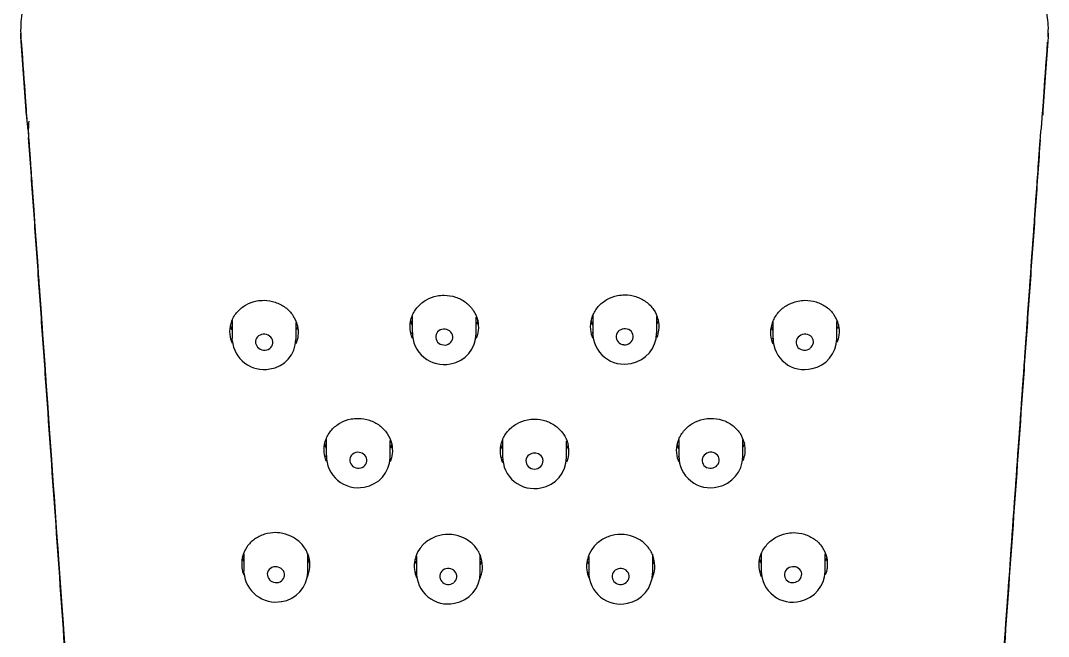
# Model space of a CAD drawing. Header units: millimetres. Extents: x -60 to 7633, y -2614 to 2146.
# Drawn here: x 1334.15 to 1382.34, y -786.14 to -757.26 of the extents above; entities that cross this region are included whole.
import ezdxf

# ---------------------------------------------------------------- set-up
doc = ezdxf.new("R2010")
doc.units = ezdxf.units.MM
doc.layers.get('0').update_dxf_attribs({"color": 250})

msp = doc.modelspace()

# ---------------------------------------------------------------- linework, layer by layer
at = {"linetype": 'Continuous'}
for p, q in [((1334.159, -757.861), (1334.175, -758.082)), ((1382.33, -757.981), (1382.338, -757.861)), ((1334.427, -761.713), (1334.167, -758.029)), ((1334.421, -761.601), (1334.427, -761.713)), ((1382.07, -761.713), (1382.077, -761.601)), ((1344.07, -771.334), (1344.07, -772.175)), ((1347.07, -772.203), (1347.07, -771.419)), ((1352.517, -771.109), (1352.517, -771.948)), ((1355.517, -771.956), (1355.517, -771.168)), ((1360.978, -771.061), (1360.978, -771.939)), ((1363.978, -771.931), (1363.978, -771.14)), ((1369.428, -771.369), (1369.428, -772.202)), ((1372.428, -772.175), (1372.428, -771.38)), ((1345.172, -772.297), (1345.17, -772.311)), ((1348.485, -776.876), (1348.485, -777.718)), ((1351.485, -777.737), (1351.485, -776.951)), ((1356.749, -776.883), (1356.749, -777.766)), ((1359.749, -777.766), (1359.749, -776.976)), ((1365.013, -776.902), (1365.013, -777.737)), ((1368.013, -777.718), (1368.013, -776.923)), ((1349.587, -777.83), (1349.586, -777.847)), ((1344.621, -782.274), (1344.621, -783.072)), ((1347.621, -783.106), (1347.621, -782.272)), ((1352.709, -782.378), (1352.709, -783.172)), ((1355.709, -783.181), (1355.709, -782.305)), ((1360.789, -782.392), (1360.789, -783.181)), ((1363.789, -783.171), (1363.789, -782.285)), ((1368.877, -782.272), (1368.877, -783.106)), ((1371.877, -783.073), (1371.877, -782.274)), ((1353.812, -783.278), (1353.81, -783.297))]:
    msp.add_line(p, q, dxfattribs=at)
for centre, radius, start, end in [((1338.967, -762.391), 4.449, 174.6228, 184.8704), ((1345.56, -772.391), 0.421, 83.1658, 125.868), ((1345.561, -772.409), 0.439, 42.5343, 83.618), ((1354.001, -771.911), 1.478, 178.903, 281.9015), ((1353.983, -772.103), 0.367, 126.8484, 173.3696), ((1354.013, -772.147), 0.42, 83.8178, 126.4946), ((1354.015, -772.145), 0.418, 41.4705, 84.0704), ((1354.076, -771.941), 1.435, 279.2023, 0.1316), ((1354.054, -772.108), 0.364, 354.5186, 41.1428), ((1362.454, -771.904), 1.47, 178.9971, 283.0617), ((1362.453, -772.098), 0.378, 127.1091, 172.4997), ((1362.482, -772.138), 0.427, 84.9379, 126.9971), ((1362.486, -772.118), 0.407, 41.5656, 85.163), ((1362.527, -771.913), 1.446, 280.319, 359.4784), ((1362.52, -772.082), 0.357, 353.5742, 40.9692), ((1370.938, -772.415), 0.445, 85.865, 126.6117), ((1370.944, -772.372), 0.402, 41.9727, 86.2409), ((1345.567, -772.125), 1.498, 185.6025, 280.2856), ((1345.542, -772.326), 0.372, 177.6907, 222.4053), ((1345.524, -772.334), 0.354, 126.4707, 173.8567), ((1345.639, -772.187), 1.426, 277.9093, 358.7628), ((1345.629, -772.354), 0.353, 306.338, 354.7168), ((1345.612, -772.362), 0.37, 356.0959, 42.4826), ((1353.981, -772.095), 0.364, 174.5308, 221.1606), ((1354.02, -772.058), 0.418, 221.4529, 264.0474), ((1354.022, -772.055), 0.421, 263.8858, 306.3708), ((1354.053, -772.101), 0.366, 306.7189, 353.4413), ((1362.434, -772.089), 0.357, 173.599, 220.9477), ((1362.469, -772.053), 0.407, 221.5627, 265.1185), ((1362.471, -772.032), 0.429, 265.015, 306.8843), ((1362.502, -772.074), 0.376, 306.9909, 352.5896), ((1370.894, -772.166), 1.461, 179.5117, 284.4401), ((1370.864, -772.357), 0.348, 172.188, 220.934), ((1370.903, -772.371), 0.389, 126.4098, 170.971), ((1370.94, -772.317), 0.389, 306.3667, 350.972), ((1370.981, -772.331), 0.347, 352.0851, 40.9936), ((1370.965, -772.15), 1.46, 281.5936, 358.5596), ((1345.591, -772.28), 0.439, 222.5009, 263.5482), ((1345.591, -772.296), 0.422, 263.2302, 305.7606), ((1370.901, -772.315), 0.403, 221.9864, 266.1115), ((1370.905, -772.272), 0.447, 265.9506, 306.5241), ((1349.975, -777.682), 1.484, 178.8887, 281.0723), ((1349.947, -777.876), 0.362, 126.6327, 172.6687), ((1349.978, -777.924), 0.419, 83.4507, 126.1522), ((1349.979, -777.931), 0.426, 41.8032, 83.7821), ((1350.047, -777.721), 1.433, 278.573, 358.5842), ((1350.023, -777.89), 0.367, 355.0562, 41.5975), ((1358.23, -777.732), 1.474, 178.8628, 282.4868), ((1358.208, -777.914), 0.36, 125.6969, 225.5256), ((1358.249, -777.963), 0.423, 54.5123, 126.2207), ((1358.289, -777.914), 0.36, 313.7968, 55.1078), ((1358.301, -777.75), 1.442, 279.8644, 359.839), ((1366.484, -777.703), 1.465, 179.1956, 283.896), ((1366.489, -777.898), 0.383, 126.8981, 171.9495), ((1366.52, -777.939), 0.434, 85.3956, 126.9176), ((1366.524, -777.909), 0.404, 41.793, 85.669), ((1366.559, -777.871), 0.353, 353.0435, 41.0333), ((1366.553, -777.697), 1.456, 281.1968, 358.9592), ((1349.954, -777.867), 0.368, 176.8887, 221.5385), ((1349.995, -777.828), 0.426, 221.7767, 263.7428), ((1349.997, -777.833), 0.421, 263.5195, 306.0317), ((1350.03, -777.883), 0.361, 306.4709, 353.8704), ((1358.249, -777.868), 0.421, 225.9748, 313.4024), ((1366.461, -777.887), 0.354, 173.0965, 221.0032), ((1366.496, -777.849), 0.405, 221.7907, 265.5994), ((1366.499, -777.818), 0.435, 265.4759, 306.8169), ((1366.531, -777.861), 0.382, 306.8145, 351.9988), ((1346.077, -783.234), 0.356, 126.3721, 174.2808), ((1346.112, -783.288), 0.42, 83.2355, 125.8559), ((1346.114, -783.303), 0.435, 42.3089, 83.6757), ((1346.162, -783.258), 0.369, 355.6456, 42.2101), ((1354.177, -783.328), 0.369, 126.8372, 172.225), ((1354.205, -783.37), 0.42, 83.8471, 126.4731), ((1354.208, -783.368), 0.417, 41.4216, 84.1057), ((1362.264, -783.337), 0.378, 127.0956, 172.5954), ((1362.293, -783.376), 0.426, 84.8617, 126.9677), ((1362.296, -783.358), 0.407, 41.5721, 85.0842), ((1370.342, -783.072), 1.46, 179.7438, 284.9464), ((1370.353, -783.267), 0.388, 126.5009, 171.3322), ((1370.386, -783.31), 0.442, 85.7093, 126.6544), ((1370.391, -783.271), 0.402, 42.025, 86.055), ((1370.427, -783.231), 0.349, 352.4478, 41.0967), ((1346.123, -783.025), 1.502, 185.0419, 279.8329), ((1346.092, -783.226), 0.37, 175.7173, 222.1779), ((1346.139, -783.182), 0.435, 222.2606, 263.6195), ((1346.14, -783.196), 0.422, 263.3204, 305.7448), ((1346.191, -783.093), 1.425, 277.6298, 358.9663), ((1346.176, -783.251), 0.356, 306.2588, 354.3163), ((1354.196, -783.138), 1.48, 178.7779, 281.754), ((1354.175, -783.319), 0.366, 176.6065, 221.0277), ((1354.244, -783.324), 0.367, 306.6729, 353.3123), ((1354.266, -783.168), 1.437, 279.2524, 0.24), ((1354.246, -783.331), 0.364, 354.3631, 41.0892), ((1362.265, -783.149), 1.471, 178.9239, 283.2228), ((1362.246, -783.328), 0.359, 173.6976, 220.9767), ((1362.313, -783.314), 0.377, 306.995, 352.6552), ((1362.33, -783.323), 0.358, 353.6568, 40.9822), ((1362.333, -783.154), 1.451, 280.6671, 359.4226), ((1370.316, -783.254), 0.35, 172.5347, 221.0776), ((1370.352, -783.214), 0.403, 222.0149, 265.9713), ((1370.356, -783.174), 0.443, 265.8039, 306.5812), ((1370.39, -783.218), 0.388, 306.4716, 351.32), ((1370.406, -783.047), 1.469, 282.2669, 358.2785), ((1354.212, -783.284), 0.417, 221.3935, 264.081), ((1354.213, -783.28), 0.421, 263.9311, 306.35), ((1362.28, -783.293), 0.407, 221.5606, 265.0394), ((1362.283, -783.273), 0.427, 264.9373, 306.8627)]:
    msp.add_arc(centre, radius, start, end, dxfattribs=at)
msp.add_ellipse((1334.83, -762.734), major_axis=(0.299, 0.021), ratio=0.387193, start_param=3.031299, end_param=3.263786, dxfattribs=at)
for points, knots in [([(1382.329, -758.031), (1382.337, -757.826), (1382.348, -757.514), (1382.3, -757.05), (1382.236, -756.693), (1382.164, -756.396), (1382.045, -755.997), (1381.842, -755.472), (1381.503, -754.831), (1381.065, -754.203), (1380.579, -753.683), (1380.085, -753.291), (1379.644, -753.02), (1379.121, -752.779), (1378.478, -752.571), (1377.674, -752.39), (1376.768, -752.246), (1375.764, -752.102), (1374.696, -751.963), (1373.606, -751.835), (1371.911, -751.656), (1369.644, -751.456), (1366.816, -751.259), (1364.039, -751.123), (1361.278, -751.04), (1358.518, -751.01), (1355.763, -751.03), (1353.002, -751.103), (1350.221, -751.229), (1347.389, -751.413), (1345.13, -751.607), (1343.447, -751.779), (1342.364, -751.899), (1341.277, -752.03), (1340.227, -752.173), (1339.249, -752.319), (1338.373, -752.482), (1337.695, -752.669), (1337.178, -752.867), (1336.767, -753.068), (1336.279, -753.382), (1335.758, -753.834), (1335.319, -754.359), (1335.003, -754.836), (1334.786, -755.226), (1334.634, -755.548), (1334.513, -755.843), (1334.408, -756.142), (1334.301, -756.513), (1334.21, -756.955), (1334.15, -757.482), (1334.16, -757.82), (1334.167, -758.032)], [0, 0, 0, 0, 0.011391, 0.020714, 0.028051, 0.034261, 0.040201, 0.05415, 0.06878, 0.083777, 0.099075, 0.109395, 0.118878, 0.127297, 0.140375, 0.15483, 0.170971, 0.18899, 0.208623, 0.228086, 0.247206, 0.299026, 0.34875, 0.397531, 0.446453, 0.495268, 0.543897, 0.592546, 0.64173, 0.691515, 0.74302, 0.761979, 0.781233, 0.800782, 0.820039, 0.837451, 0.853212, 0.867253, 0.874735, 0.882883, 0.891901, 0.906566, 0.92149, 0.93133, 0.940196, 0.948087, 0.953098, 0.959538, 0.967416, 0.976789, 0.987657, 1, 1, 1, 1]), ([(1382.33, -758.032), (1382.291, -758.59), (1382.209, -759.745), (1382.123, -760.973), (1382.075, -761.641), (1382.07, -761.713)], [0, 0, 0, 0, 0.455439, 0.941918, 1, 1, 1, 1]), ([(1334.427, -761.713), (1334.433, -761.801), (1334.442, -761.894), (1334.463, -762.091), (1334.475, -762.195), (1334.498, -762.403), (1334.51, -762.51), (1334.53, -762.719), (1334.539, -762.821), (1334.546, -762.919)], [0, 0, 0, 0, 0.25, 0.25, 0.5, 0.5, 0.75, 0.75, 1, 1, 1, 1]), ([(1381.952, -762.92), (1381.959, -762.821), (1381.968, -762.72), (1381.988, -762.511), (1381.999, -762.404), (1382.019, -762.231), (1382.026, -762.162), (1382.034, -762.095)], [0, 0, 0, 0, 0.25, 0.25, 0.5, 0.5, 0.6650168, 0.6650168, 0.6650168, 0.6650168]), ([(1339.206, -828.649), (1339.198, -828.539), (1339.19, -828.429), (1339.143, -827.759), (1339.083, -826.918), (1339.024, -826.079), (1338.984, -825.519), (1338.964, -825.24), (1338.865, -823.842), (1338.786, -822.726), (1338.549, -819.383), (1338.392, -817.161), (1338.077, -812.73), (1337.92, -810.52), (1337.685, -807.215), (1337.567, -805.564), (1337.45, -803.917), (1337.372, -802.819), (1337.333, -802.27), (1337.138, -799.529), (1336.905, -796.248), (1336.673, -792.978), (1336.557, -791.345), (1336.518, -790.801), (1336.441, -789.713), (1336.248, -786.995), (1336.056, -784.285), (1335.749, -779.957), (1335.519, -776.717), (1335.291, -773.485), (1335.138, -771.332), (1335.062, -770.257), (1334.911, -768.107), (1334.835, -767.033), (1334.683, -764.886), (1334.608, -763.814), (1334.532, -762.742)], [0.6859691, 0.6859691, 0.6859691, 0.6859691, 0.6875, 0.6875, 0.6953125, 0.6992188, 0.6992188, 0.703125, 0.703125, 0.71875, 0.71875, 0.75, 0.75, 0.78125, 0.78125, 0.796875, 0.8046875, 0.8046875, 0.8125, 0.8125, 0.84375, 0.859375, 0.859375, 0.8671875, 0.8671875, 0.875, 0.90625, 0.90625, 0.9375, 0.953125, 0.953125, 0.96875, 0.96875, 0.984375, 0.984375, 1, 1, 1, 1]), ([(1334.542, -762.881), (1334.573, -763.313), (1334.625, -764.05), (1334.707, -765.211), (1334.78, -766.244), (1334.843, -767.148), (1334.897, -767.912), (1334.944, -768.568), (1334.986, -769.163), (1335.027, -769.749), (1335.106, -770.863), (1335.222, -772.51), (1335.509, -776.562), (1335.91, -782.227), (1336.428, -789.521), (1336.911, -796.315), (1337.379, -802.89), (1337.83, -809.237), (1338.286, -815.638), (1338.74, -822.042), (1339.06, -826.55), (1339.209, -828.656), (1339.209, -828.665)], [0.0015909, 0.0015909, 0.0015909, 0.0015909, 0.0202619, 0.0384188, 0.0544708, 0.0684181, 0.0802608, 0.0898664, 0.0987998, 0.1078382, 0.1169815, 0.1503843, 0.1840266, 0.3041776, 0.4114569, 0.51874, 0.6145278, 0.7103176, 0.8061038, 0.9018928, 0.9996462, 1, 1, 1, 1]), ([(1334.546, -762.919), (1335.15, -771.487), (1335.759, -780.1), (1336.992, -797.466), (1337.615, -806.222), (1338.873, -823.937), (1339.508, -832.89), (1340.581, -848.283), (1341.019, -854.656), (1341.448, -861.064)], [0, 0, 0, 0, 0.125, 0.125, 0.25, 0.25, 0.375, 0.375, 0.4622344, 0.4622344, 0.4622344, 0.4622344]), ([(1375.239, -858.246), (1375.607, -852.786), (1375.982, -847.352), (1376.99, -832.887), (1377.625, -823.929), (1378.883, -806.216), (1379.506, -797.462), (1380.738, -780.097), (1381.348, -771.486), (1381.952, -762.92)], [0.55057, 0.55057, 0.55057, 0.55057, 0.625, 0.625, 0.75, 0.75, 0.875, 0.875, 1, 1, 1, 1]), ([(1381.957, -762.861), (1381.884, -763.893), (1381.811, -764.926), (1381.663, -767.034), (1381.587, -768.108), (1381.435, -770.258), (1381.359, -771.333), (1381.207, -773.486), (1380.978, -776.719), (1380.749, -779.959), (1380.442, -784.288), (1380.288, -786.456), (1380.095, -789.173), (1380.057, -789.716), (1379.979, -790.804), (1379.941, -791.348), (1379.825, -792.982), (1379.592, -796.252), (1379.359, -799.534), (1379.164, -802.275), (1379.125, -802.824), (1379.047, -803.922), (1378.93, -805.569), (1378.656, -809.421), (1378.42, -812.736), (1378.217, -815.598), (1378.171, -816.245), (1378.125, -816.893)], [0.0005755, 0.0005755, 0.0005755, 0.0005755, 0.015625, 0.015625, 0.03125, 0.03125, 0.046875, 0.046875, 0.0625, 0.09375, 0.09375, 0.125, 0.125, 0.1328125, 0.1328125, 0.140625, 0.140625, 0.15625, 0.1875, 0.1875, 0.1953125, 0.1953125, 0.203125, 0.21875, 0.25, 0.25, 0.2591184, 0.2591184, 0.2591184, 0.2591184]), ([(1379.78, -793.589), (1379.782, -793.563), (1379.973, -790.877), (1380.316, -786.052), (1380.769, -779.658), (1381.045, -775.764), (1381.206, -773.483), (1381.254, -772.805), (1381.301, -772.145), (1381.346, -771.507), (1381.389, -770.893), (1381.433, -770.271), (1381.481, -769.598), (1381.536, -768.817), (1381.601, -767.9), (1381.677, -766.83), (1381.762, -765.616), (1381.858, -764.255), (1381.919, -763.392), (1381.955, -762.884)], [0, 0, 0, 0, 0.0022463, 0.2720464, 0.4501123, 0.6281756, 0.6505607, 0.6727839, 0.694299, 0.7150615, 0.7350714, 0.7543287, 0.7758942, 0.8008432, 0.8307526, 0.8656228, 0.9054538, 0.9502462, 0.9965596, 0.9965596, 0.9965596, 0.9965596]), ([(1344.082, -772.39), (1344.073, -772.37), (1344.065, -772.349), (1344.057, -772.329), (1343.999, -772.171), (1343.969, -772.003), (1343.97, -771.837), (1343.97, -771.671), (1344.002, -771.503), (1344.061, -771.348), (1344.121, -771.191), (1344.211, -771.043), (1344.324, -770.915), (1344.437, -770.786), (1344.576, -770.675), (1344.73, -770.589), (1344.883, -770.504), (1345.055, -770.442), (1345.231, -770.409), (1345.342, -770.388), (1345.456, -770.378), (1345.57, -770.38)], [0.6897077, 0.6897077, 0.6897077, 0.6897077, 0.696731, 0.696731, 0.696731, 0.7501987, 0.7501987, 0.7501987, 0.8039722, 0.8039722, 0.8039722, 0.8580459, 0.8580459, 0.8580459, 0.9122458, 0.9122458, 0.9122458, 0.9663175, 0.9663175, 0.9663175, 1, 1, 1, 1]), ([(1345.57, -770.38), (1345.748, -770.382), (1345.928, -770.413), (1346.097, -770.469), (1346.265, -770.526), (1346.425, -770.61), (1346.565, -770.715), (1346.704, -770.819), (1346.827, -770.947), (1346.922, -771.088), (1347.017, -771.229), (1347.088, -771.387), (1347.128, -771.549), (1347.169, -771.711), (1347.18, -771.882), (1347.16, -772.047), (1347.146, -772.174), (1347.113, -772.3), (1347.063, -772.419)], [0, 0, 0, 0, 0.0532881, 0.0532881, 0.0532881, 0.1065789, 0.1065789, 0.1065789, 0.1598457, 0.1598457, 0.1598457, 0.2132611, 0.2132611, 0.2132611, 0.2669297, 0.2669297, 0.2669297, 0.3081575, 0.3081575, 0.3081575, 0.3081575]), ([(1352.53, -772.172), (1352.521, -772.15), (1352.512, -772.128), (1352.504, -772.106), (1352.445, -771.948), (1352.416, -771.779), (1352.417, -771.612), (1352.418, -771.445), (1352.45, -771.276), (1352.511, -771.119), (1352.571, -770.962), (1352.662, -770.813), (1352.776, -770.683), (1352.889, -770.554), (1353.029, -770.442), (1353.182, -770.355), (1353.335, -770.269), (1353.507, -770.206), (1353.682, -770.171), (1353.792, -770.15), (1353.905, -770.139), (1354.017, -770.14)], [0.6896624, 0.6896624, 0.6896624, 0.6896624, 0.6972601, 0.6972601, 0.6972601, 0.7509968, 0.7509968, 0.7509968, 0.8049221, 0.8049221, 0.8049221, 0.8589496, 0.8589496, 0.8589496, 0.9129285, 0.9129285, 0.9129285, 0.9667192, 0.9667192, 0.9667192, 1, 1, 1, 1]), ([(1354.017, -770.14), (1354.195, -770.141), (1354.376, -770.17), (1354.544, -770.225), (1354.713, -770.28), (1354.873, -770.363), (1355.013, -770.467), (1355.152, -770.571), (1355.275, -770.698), (1355.37, -770.839), (1355.465, -770.98), (1355.536, -771.138), (1355.576, -771.3), (1355.616, -771.463), (1355.627, -771.634), (1355.607, -771.8), (1355.592, -771.923), (1355.56, -772.046), (1355.513, -772.162)], [0, 0, 0, 0, 0.0533933, 0.0533933, 0.0533933, 0.1067824, 0.1067824, 0.1067824, 0.1602413, 0.1602413, 0.1602413, 0.2138991, 0.2138991, 0.2138991, 0.2677634, 0.2677634, 0.2677634, 0.3077214, 0.3077214, 0.3077214, 0.3077214]), ([(1360.992, -772.17), (1360.982, -772.147), (1360.972, -772.123), (1360.964, -772.1), (1360.906, -771.942), (1360.876, -771.772), (1360.878, -771.605), (1360.88, -771.438), (1360.912, -771.268), (1360.974, -771.111), (1361.035, -770.953), (1361.126, -770.803), (1361.24, -770.673), (1361.354, -770.544), (1361.493, -770.431), (1361.647, -770.343), (1361.8, -770.256), (1361.971, -770.193), (1362.146, -770.157), (1362.255, -770.136), (1362.367, -770.124), (1362.478, -770.124)], [0.6897033, 0.6897033, 0.6897033, 0.6897033, 0.6977258, 0.6977258, 0.6977258, 0.7516295, 0.7516295, 0.7516295, 0.8056242, 0.8056242, 0.8056242, 0.85959, 0.85959, 0.85959, 0.9134036, 0.9134036, 0.9134036, 0.9670006, 0.9670006, 0.9670006, 1, 1, 1, 1]), ([(1362.478, -770.124), (1362.657, -770.123), (1362.838, -770.151), (1363.006, -770.205), (1363.175, -770.259), (1363.335, -770.341), (1363.475, -770.444), (1363.614, -770.547), (1363.737, -770.673), (1363.832, -770.813), (1363.927, -770.954), (1363.998, -771.112), (1364.038, -771.274), (1364.078, -771.437), (1364.088, -771.609), (1364.067, -771.775), (1364.053, -771.895), (1364.022, -772.014), (1363.976, -772.128)], [0, 0, 0, 0, 0.0534844, 0.0534844, 0.0534844, 0.1069596, 0.1069596, 0.1069596, 0.1605768, 0.1605768, 0.1605768, 0.2144275, 0.2144275, 0.2144275, 0.2684346, 0.2684346, 0.2684346, 0.3072508, 0.3072508, 0.3072508, 0.3072508]), ([(1369.442, -772.436), (1369.431, -772.412), (1369.421, -772.387), (1369.412, -772.363), (1369.355, -772.205), (1369.326, -772.035), (1369.328, -771.868), (1369.33, -771.7), (1369.364, -771.531), (1369.426, -771.373), (1369.488, -771.215), (1369.58, -771.065), (1369.694, -770.935), (1369.808, -770.805), (1369.948, -770.692), (1370.101, -770.604), (1370.254, -770.516), (1370.425, -770.452), (1370.599, -770.416), (1370.707, -770.393), (1370.818, -770.381), (1370.928, -770.38)], [0.6899514, 0.6899514, 0.6899514, 0.6899514, 0.6984352, 0.6984352, 0.6984352, 0.7525161, 0.7525161, 0.7525161, 0.806553, 0.806553, 0.806553, 0.8604078, 0.8604078, 0.8604078, 0.9140011, 0.9140011, 0.9140011, 0.9673574, 0.9673574, 0.9673574, 1, 1, 1, 1]), ([(1370.928, -770.38), (1371.107, -770.377), (1371.288, -770.404), (1371.457, -770.456), (1371.626, -770.509), (1371.786, -770.589), (1371.926, -770.69), (1372.066, -770.792), (1372.188, -770.917), (1372.283, -771.057), (1372.379, -771.197), (1372.449, -771.354), (1372.489, -771.517), (1372.528, -771.679), (1372.538, -771.851), (1372.516, -772.018), (1372.502, -772.133), (1372.472, -772.247), (1372.429, -772.357)], [0, 0, 0, 0, 0.0536255, 0.0536255, 0.0536255, 0.1072346, 0.1072346, 0.1072346, 0.1610871, 0.1610871, 0.1610871, 0.2152147, 0.2152147, 0.2152147, 0.2694048, 0.2694048, 0.2694048, 0.3066225, 0.3066225, 0.3066225, 0.3066225]), ([(1348.472, -777.874), (1348.414, -777.716), (1348.384, -777.546), (1348.385, -777.38), (1348.386, -777.213), (1348.418, -777.044), (1348.478, -776.888), (1348.538, -776.731), (1348.629, -776.582), (1348.742, -776.453), (1348.855, -776.324), (1348.994, -776.212), (1349.148, -776.126), (1349.301, -776.04), (1349.472, -775.977), (1349.648, -775.944), (1349.758, -775.923), (1349.872, -775.912), (1349.985, -775.914)], [0.6971184, 0.6971184, 0.6971184, 0.6971184, 0.7507039, 0.7507039, 0.7507039, 0.8045083, 0.8045083, 0.8045083, 0.8585031, 0.8585031, 0.8585031, 0.9125534, 0.9125534, 0.9125534, 0.9664839, 0.9664839, 0.9664839, 1, 1, 1, 1]), ([(1349.985, -775.914), (1350.163, -775.915), (1350.344, -775.945), (1350.512, -776.002), (1350.681, -776.058), (1350.841, -776.142), (1350.981, -776.247), (1351.12, -776.351), (1351.243, -776.48), (1351.338, -776.621), (1351.433, -776.762), (1351.504, -776.921), (1351.544, -777.083), (1351.584, -777.246), (1351.595, -777.418), (1351.575, -777.584), (1351.56, -777.709), (1351.528, -777.834), (1351.479, -777.952)], [0, 0, 0, 0, 0.0533859, 0.0533859, 0.0533859, 0.1067721, 0.1067721, 0.1067721, 0.1601645, 0.1601645, 0.1601645, 0.2136988, 0.2136988, 0.2136988, 0.2674339, 0.2674339, 0.2674339, 0.3080955, 0.3080955, 0.3080955, 0.3080955]), ([(1356.762, -777.996), (1356.753, -777.973), (1356.743, -777.949), (1356.735, -777.926), (1356.677, -777.768), (1356.647, -777.598), (1356.649, -777.431), (1356.65, -777.263), (1356.683, -777.093), (1356.744, -776.936), (1356.805, -776.778), (1356.896, -776.628), (1357.01, -776.499), (1357.123, -776.369), (1357.262, -776.256), (1357.416, -776.169), (1357.569, -776.082), (1357.74, -776.018), (1357.915, -775.984), (1358.025, -775.962), (1358.137, -775.951), (1358.249, -775.951)], [0.6896688, 0.6896688, 0.6896688, 0.6896688, 0.6975961, 0.6975961, 0.6975961, 0.7513942, 0.7513942, 0.7513942, 0.8053113, 0.8053113, 0.8053113, 0.8592629, 0.8592629, 0.8592629, 0.9131324, 0.9131324, 0.9131324, 0.9668301, 0.9668301, 0.9668301, 1, 1, 1, 1]), ([(1358.249, -775.951), (1358.427, -775.951), (1358.608, -775.98), (1358.777, -776.034), (1358.945, -776.089), (1359.106, -776.172), (1359.246, -776.276), (1359.385, -776.379), (1359.508, -776.507), (1359.603, -776.648), (1359.698, -776.789), (1359.769, -776.947), (1359.809, -777.11), (1359.849, -777.273), (1359.859, -777.445), (1359.838, -777.612), (1359.824, -777.734), (1359.792, -777.855), (1359.746, -777.97)], [0, 0, 0, 0, 0.0534783, 0.0534783, 0.0534783, 0.1069508, 0.1069508, 0.1069508, 0.1605149, 0.1605149, 0.1605149, 0.2142645, 0.2142645, 0.2142645, 0.268167, 0.268167, 0.268167, 0.3075847, 0.3075847, 0.3075847, 0.3075847]), ([(1365.027, -777.972), (1365.016, -777.947), (1365.007, -777.923), (1364.998, -777.898), (1364.94, -777.74), (1364.911, -777.57), (1364.913, -777.402), (1364.915, -777.235), (1364.948, -777.065), (1365.01, -776.907), (1365.071, -776.749), (1365.163, -776.599), (1365.277, -776.468), (1365.391, -776.338), (1365.53, -776.225), (1365.684, -776.137), (1365.837, -776.049), (1366.008, -775.985), (1366.182, -775.949), (1366.291, -775.926), (1366.402, -775.915), (1366.513, -775.914)], [0.6897846, 0.6897846, 0.6897846, 0.6897846, 0.6981904, 0.6981904, 0.6981904, 0.7521521, 0.7521521, 0.7521521, 0.8061195, 0.8061195, 0.8061195, 0.8599842, 0.8599842, 0.8599842, 0.913663, 0.913663, 0.913663, 0.9671462, 0.9671462, 0.9671462, 1, 1, 1, 1]), ([(1366.513, -775.914), (1366.692, -775.912), (1366.873, -775.939), (1367.042, -775.992), (1367.21, -776.046), (1367.371, -776.127), (1367.511, -776.229), (1367.651, -776.332), (1367.773, -776.458), (1367.868, -776.598), (1367.964, -776.739), (1368.034, -776.897), (1368.074, -777.06), (1368.113, -777.223), (1368.123, -777.395), (1368.102, -777.562), (1368.087, -777.68), (1368.057, -777.797), (1368.012, -777.909)], [0, 0, 0, 0, 0.0536012, 0.0536012, 0.0536012, 0.1071906, 0.1071906, 0.1071906, 0.1609544, 0.1609544, 0.1609544, 0.2149318, 0.2149318, 0.2149318, 0.2689841, 0.2689841, 0.2689841, 0.3069629, 0.3069629, 0.3069629, 0.3069629]), ([(1346.121, -781.273), (1345.942, -781.27), (1345.76, -781.296), (1345.591, -781.349), (1345.422, -781.401), (1345.261, -781.481), (1345.122, -781.583), (1344.982, -781.685), (1344.859, -781.811), (1344.764, -781.951), (1344.669, -782.092), (1344.599, -782.25), (1344.559, -782.414), (1344.52, -782.577), (1344.511, -782.749), (1344.533, -782.917), (1344.548, -783.031), (1344.577, -783.145), (1344.62, -783.255)], [0, 0, 0, 0, 0.0537607, 0.0537607, 0.0537607, 0.1075066, 0.1075066, 0.1075066, 0.1614673, 0.1614673, 0.1614673, 0.2156101, 0.2156101, 0.2156101, 0.2697032, 0.2697032, 0.2697032, 0.306603, 0.306603, 0.306603, 0.306603]), ([(1347.607, -783.345), (1347.618, -783.319), (1347.628, -783.293), (1347.638, -783.267), (1347.695, -783.109), (1347.724, -782.939), (1347.721, -782.77), (1347.718, -782.603), (1347.685, -782.432), (1347.622, -782.274), (1347.56, -782.116), (1347.468, -781.965), (1347.354, -781.834), (1347.24, -781.704), (1347.101, -781.59), (1346.948, -781.501), (1346.795, -781.413), (1346.624, -781.348), (1346.45, -781.311), (1346.342, -781.288), (1346.231, -781.275), (1346.121, -781.273)], [0.6899603, 0.6899603, 0.6899603, 0.6899603, 0.6988042, 0.6988042, 0.6988042, 0.7528125, 0.7528125, 0.7528125, 0.8067209, 0.8067209, 0.8067209, 0.8604429, 0.8604429, 0.8604429, 0.9139518, 0.9139518, 0.9139518, 0.9673057, 0.9673057, 0.9673057, 1, 1, 1, 1]), ([(1354.209, -781.358), (1354.03, -781.357), (1353.849, -781.385), (1353.68, -781.44), (1353.511, -781.494), (1353.351, -781.576), (1353.211, -781.679), (1353.071, -781.783), (1352.949, -781.91), (1352.854, -782.051), (1352.758, -782.192), (1352.688, -782.351), (1352.648, -782.514), (1352.609, -782.678), (1352.599, -782.85), (1352.62, -783.017), (1352.634, -783.138), (1352.665, -783.257), (1352.711, -783.372)], [0, 0, 0, 0, 0.0535701, 0.0535701, 0.0535701, 0.1071325, 0.1071325, 0.1071325, 0.1608117, 0.1608117, 0.1608117, 0.2146615, 0.2146615, 0.2146615, 0.2686013, 0.2686013, 0.2686013, 0.3073775, 0.3073775, 0.3073775, 0.3073775]), ([(1355.695, -783.415), (1355.705, -783.391), (1355.715, -783.367), (1355.724, -783.343), (1355.781, -783.184), (1355.811, -783.014), (1355.809, -782.846), (1355.807, -782.678), (1355.774, -782.508), (1355.713, -782.35), (1355.652, -782.192), (1355.56, -782.041), (1355.446, -781.911), (1355.333, -781.781), (1355.193, -781.667), (1355.04, -781.58), (1354.887, -781.492), (1354.716, -781.428), (1354.541, -781.392), (1354.432, -781.37), (1354.32, -781.359), (1354.209, -781.358)], [0.6897185, 0.6897185, 0.6897185, 0.6897185, 0.6979578, 0.6979578, 0.6979578, 0.7518092, 0.7518092, 0.7518092, 0.8057108, 0.8057108, 0.8057108, 0.859583, 0.859583, 0.859583, 0.9133422, 0.9133422, 0.9133422, 0.9669461, 0.9669461, 0.9669461, 1, 1, 1, 1]), ([(1362.289, -781.358), (1362.11, -781.359), (1361.929, -781.389), (1361.761, -781.444), (1361.592, -781.5), (1361.431, -781.584), (1361.292, -781.688), (1361.152, -781.793), (1361.03, -781.921), (1360.935, -782.063), (1360.839, -782.205), (1360.769, -782.364), (1360.729, -782.527), (1360.689, -782.69), (1360.679, -782.862), (1360.699, -783.029), (1360.714, -783.153), (1360.746, -783.276), (1360.793, -783.394)], [0, 0, 0, 0, 0.0534716, 0.0534716, 0.0534716, 0.1069411, 0.1069411, 0.1069411, 0.1604505, 0.1604505, 0.1604505, 0.2140982, 0.2140982, 0.2140982, 0.2678952, 0.2678952, 0.2678952, 0.3079375, 0.3079375, 0.3079375, 0.3079375]), ([(1363.802, -783.33), (1363.86, -783.171), (1363.89, -783.001), (1363.889, -782.834), (1363.887, -782.666), (1363.855, -782.497), (1363.794, -782.34), (1363.734, -782.182), (1363.643, -782.032), (1363.53, -781.903), (1363.416, -781.773), (1363.277, -781.66), (1363.124, -781.574), (1362.971, -781.487), (1362.799, -781.424), (1362.624, -781.39), (1362.514, -781.368), (1362.401, -781.358), (1362.289, -781.358)], [0.6974746, 0.6974746, 0.6974746, 0.6974746, 0.7511552, 0.7511552, 0.7511552, 0.8049794, 0.8049794, 0.8049794, 0.8589078, 0.8589078, 0.8589078, 0.9128354, 0.9128354, 0.9128354, 0.9666434, 0.9666434, 0.9666434, 1, 1, 1, 1]), ([(1368.891, -783.345), (1368.88, -783.319), (1368.869, -783.294), (1368.86, -783.268), (1368.803, -783.109), (1368.774, -782.939), (1368.777, -782.771), (1368.779, -782.603), (1368.813, -782.433), (1368.875, -782.274), (1368.937, -782.116), (1369.029, -781.965), (1369.144, -781.834), (1369.258, -781.704), (1369.397, -781.59), (1369.55, -781.501), (1369.703, -781.413), (1369.874, -781.348), (1370.048, -781.311), (1370.156, -781.288), (1370.267, -781.276), (1370.377, -781.274)], [0.6899633, 0.6899633, 0.6899633, 0.6899633, 0.6988043, 0.6988043, 0.6988043, 0.7528126, 0.7528126, 0.7528126, 0.806721, 0.806721, 0.806721, 0.860443, 0.860443, 0.860443, 0.9139519, 0.9139519, 0.9139519, 0.9673057, 0.9673057, 0.9673057, 1, 1, 1, 1]), ([(1370.377, -781.274), (1370.556, -781.271), (1370.738, -781.297), (1370.907, -781.349), (1371.076, -781.401), (1371.236, -781.482), (1371.376, -781.583), (1371.516, -781.685), (1371.639, -781.811), (1371.734, -781.952), (1371.829, -782.092), (1371.899, -782.251), (1371.938, -782.414), (1371.978, -782.577), (1371.987, -782.75), (1371.965, -782.917), (1371.95, -783.031), (1371.921, -783.145), (1371.878, -783.254)], [0, 0, 0, 0, 0.0537607, 0.0537607, 0.0537607, 0.1075066, 0.1075066, 0.1075066, 0.1614673, 0.1614673, 0.1614673, 0.2156102, 0.2156102, 0.2156102, 0.2697033, 0.2697033, 0.2697033, 0.3065552, 0.3065552, 0.3065552, 0.3065552]), ([(1355.714, -782.784), (1355.717, -782.775), (1355.72, -782.766), (1355.724, -782.757), (1355.745, -782.697), (1355.763, -782.636), (1355.776, -782.575)], [0.69489736, 0.69489736, 0.69489736, 0.69489736, 0.69796289, 0.69796289, 0.69796289, 0.71808057, 0.71808057, 0.71808057, 0.71808057]), ([(1363.793, -782.769), (1363.796, -782.761), (1363.799, -782.752), (1363.802, -782.744), (1363.825, -782.683), (1363.842, -782.621), (1363.856, -782.558)], [0.69461159, 0.69461159, 0.69461159, 0.69461159, 0.69747513, 0.69747513, 0.69747513, 0.71790977, 0.71790977, 0.71790977, 0.71790977])]:
    msp.add_open_spline(points, degree=3, knots=knots, dxfattribs=at)
for points in [[(1334.167, -758.029), (1334.165, -757.972), (1334.164, -757.916), (1334.162, -757.859)], [(1382.331, -757.86), (1382.331, -757.917), (1382.33, -757.975), (1382.33, -758.032)], [(1334.191, -758.22), (1334.182, -758.157), (1334.175, -758.093), (1334.167, -758.029)], [(1334.186, -758.221), (1334.342, -760.431), (1334.431, -761.694), (1334.454, -762.01)], [(1382.034, -762.096), (1382.063, -761.692), (1382.153, -760.42), (1382.304, -758.281)], [(1352.504, -771.519), (1352.481, -771.459), (1352.463, -771.397), (1352.45, -771.334)], [(1355.591, -771.313), (1355.578, -771.38), (1355.56, -771.446), (1355.538, -771.51)], [(1360.964, -771.513), (1360.942, -771.454), (1360.924, -771.393), (1360.911, -771.331)], [(1364.052, -771.284), (1364.039, -771.35), (1364.021, -771.416), (1363.999, -771.481)], [(1344.057, -771.74), (1344.035, -771.679), (1344.017, -771.617), (1344.003, -771.554)], [(1344.066, -771.763), (1344.063, -771.755), (1344.06, -771.748), (1344.057, -771.74)], [(1347.144, -771.565), (1347.131, -771.631), (1347.113, -771.697), (1347.09, -771.761)], [(1352.513, -771.543), (1352.51, -771.535), (1352.507, -771.527), (1352.504, -771.519)], [(1352.517, -771.946), (1352.517, -771.926), (1352.517, -771.905), (1352.518, -771.885)], [(1360.973, -771.538), (1360.97, -771.53), (1360.967, -771.521), (1360.964, -771.513)], [(1360.978, -771.939), (1360.978, -771.919), (1360.978, -771.899), (1360.979, -771.879)], [(1369.412, -771.775), (1369.391, -771.718), (1369.374, -771.659), (1369.361, -771.6)], [(1369.423, -771.803), (1369.419, -771.794), (1369.416, -771.784), (1369.412, -771.775)], [(1372.502, -771.519), (1372.489, -771.585), (1372.471, -771.651), (1372.449, -771.715)], [(1344.073, -772.268), (1344.071, -772.236), (1344.07, -772.205), (1344.07, -772.174)], [(1369.428, -772.202), (1369.428, -772.186), (1369.428, -772.17), (1369.429, -772.154)], [(1348.472, -777.287), (1348.449, -777.226), (1348.431, -777.164), (1348.418, -777.101)], [(1351.559, -777.098), (1351.546, -777.165), (1351.528, -777.231), (1351.505, -777.296)], [(1356.724, -777.31), (1356.708, -777.261), (1356.694, -777.211), (1356.682, -777.161)], [(1359.826, -777.105), (1359.81, -777.193), (1359.786, -777.28), (1359.754, -777.364)], [(1364.998, -777.311), (1364.976, -777.253), (1364.959, -777.193), (1364.946, -777.133)], [(1368.087, -777.066), (1368.074, -777.133), (1368.056, -777.199), (1368.034, -777.264)], [(1348.481, -777.311), (1348.478, -777.303), (1348.475, -777.295), (1348.472, -777.287)], [(1348.485, -777.717), (1348.485, -777.696), (1348.485, -777.675), (1348.486, -777.655)], [(1356.741, -777.357), (1356.735, -777.341), (1356.73, -777.325), (1356.724, -777.31)], [(1356.749, -777.765), (1356.749, -777.745), (1356.749, -777.724), (1356.75, -777.704)], [(1365.008, -777.339), (1365.004, -777.33), (1365.001, -777.321), (1364.998, -777.311)], [(1365.013, -777.736), (1365.013, -777.719), (1365.013, -777.701), (1365.014, -777.683)], [(1348.497, -777.939), (1348.488, -777.917), (1348.48, -777.896), (1348.472, -777.874)], [(1344.547, -782.415), (1344.56, -782.482), (1344.578, -782.548), (1344.6, -782.613)], [(1347.638, -782.68), (1347.658, -782.623), (1347.675, -782.565), (1347.688, -782.506)], [(1352.634, -782.524), (1352.647, -782.592), (1352.665, -782.658), (1352.688, -782.723)], [(1360.714, -782.541), (1360.727, -782.608), (1360.745, -782.675), (1360.768, -782.74)], [(1368.86, -782.681), (1368.839, -782.624), (1368.823, -782.565), (1368.81, -782.506)], [(1371.951, -782.415), (1371.938, -782.482), (1371.92, -782.548), (1371.898, -782.613)], [(1347.626, -782.711), (1347.63, -782.7), (1347.634, -782.69), (1347.638, -782.68)], [(1368.871, -782.711), (1368.868, -782.701), (1368.864, -782.691), (1368.86, -782.681)], [(1368.877, -783.106), (1368.877, -783.093), (1368.877, -783.08), (1368.877, -783.066)], [(1344.624, -783.154), (1344.622, -783.127), (1344.621, -783.099), (1344.621, -783.071)], [(1352.709, -783.17), (1352.709, -783.149), (1352.71, -783.129), (1352.71, -783.108)], [(1360.789, -783.181), (1360.789, -783.161), (1360.789, -783.142), (1360.79, -783.122)], [(1363.776, -783.398), (1363.785, -783.375), (1363.794, -783.353), (1363.802, -783.33)]]:
    msp.add_open_spline(points, degree=3, dxfattribs=at)

doc.saveas('drawing.dxf')
